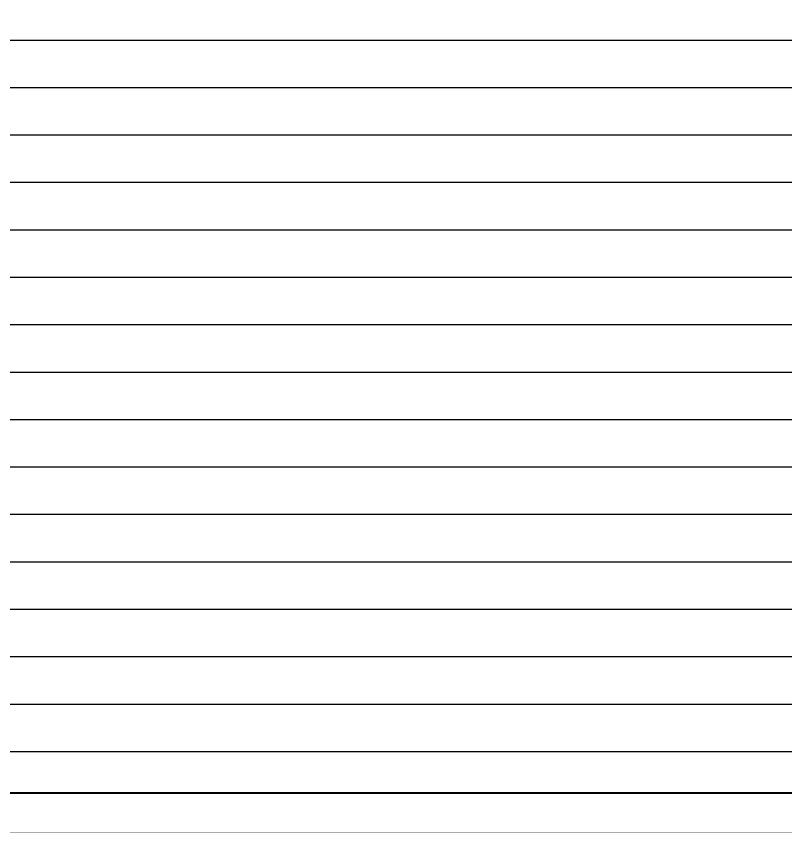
# Model space of a CAD drawing. Extents: x 332286 to 1463507, y -720758 to 86974.
# Drawn here: x 967875 to 987335, y -421739 to -401084 of the extents above; entities that cross this region are included whole.
import ezdxf

# ---------------------------------------------------------------- set-up
doc = ezdxf.new("R2010")
doc.units = 0
doc.header["$LTSCALE"] = 1000
doc.header["$MEASUREMENT"] = 0
doc.layers.get('Defpoints').update_dxf_attribs({"linetype": 'CONTINUOUS'})
doc.layers.add('SHEET_LINE', color=6, linetype='CONTINUOUS')

msp = doc.modelspace()

# ---------------------------------------------------------------- linework, layer by layer
at = {"layer": 'Defpoints'}
for p, q in [((904193, -401684.2), (999293, -401684.2)), ((904193, -402884.2), (999293, -402884.2)), ((904193, -404084.2), (999293, -404084.2)), ((904193, -405284.2), (999293, -405284.2)), ((904193, -406484.2), (999293, -406484.2)), ((904193, -407684.2), (999293, -407684.2)), ((904193, -408884.2), (999293, -408884.2)), ((904193, -410084.2), (999293, -410084.2)), ((904193, -411284.2), (999293, -411284.2)), ((904193, -412484.2), (999293, -412484.2)), ((904193, -413684.2), (999293, -413684.2)), ((904193, -414884.2), (999293, -414884.2)), ((904193, -416084.2), (999293, -416084.2)), ((904193, -417284.7), (999293, -417284.7)), ((904193, -417284.7), (999293, -417284.7)), ((904193, -418484.7), (999293, -418484.7)), ((904193, -419684.7), (999293, -419684.7))]:
    msp.add_line(p, q, dxfattribs=at)
at = {"layer": 'SHEET_LINE'}
for points, const_width in [([(901693, -421736.2), (1006793, -421736.2), (1006793, -362336.2), (901693, -362336.2)], 5), ([(999293, -363336.2), (904193, -363336.2), (904193, -420736.2), (999293, -420736.2)], 50)]:
    msp.add_lwpolyline(points, close=True, dxfattribs=dict(at, const_width=const_width))

doc.saveas('drawing.dxf')
